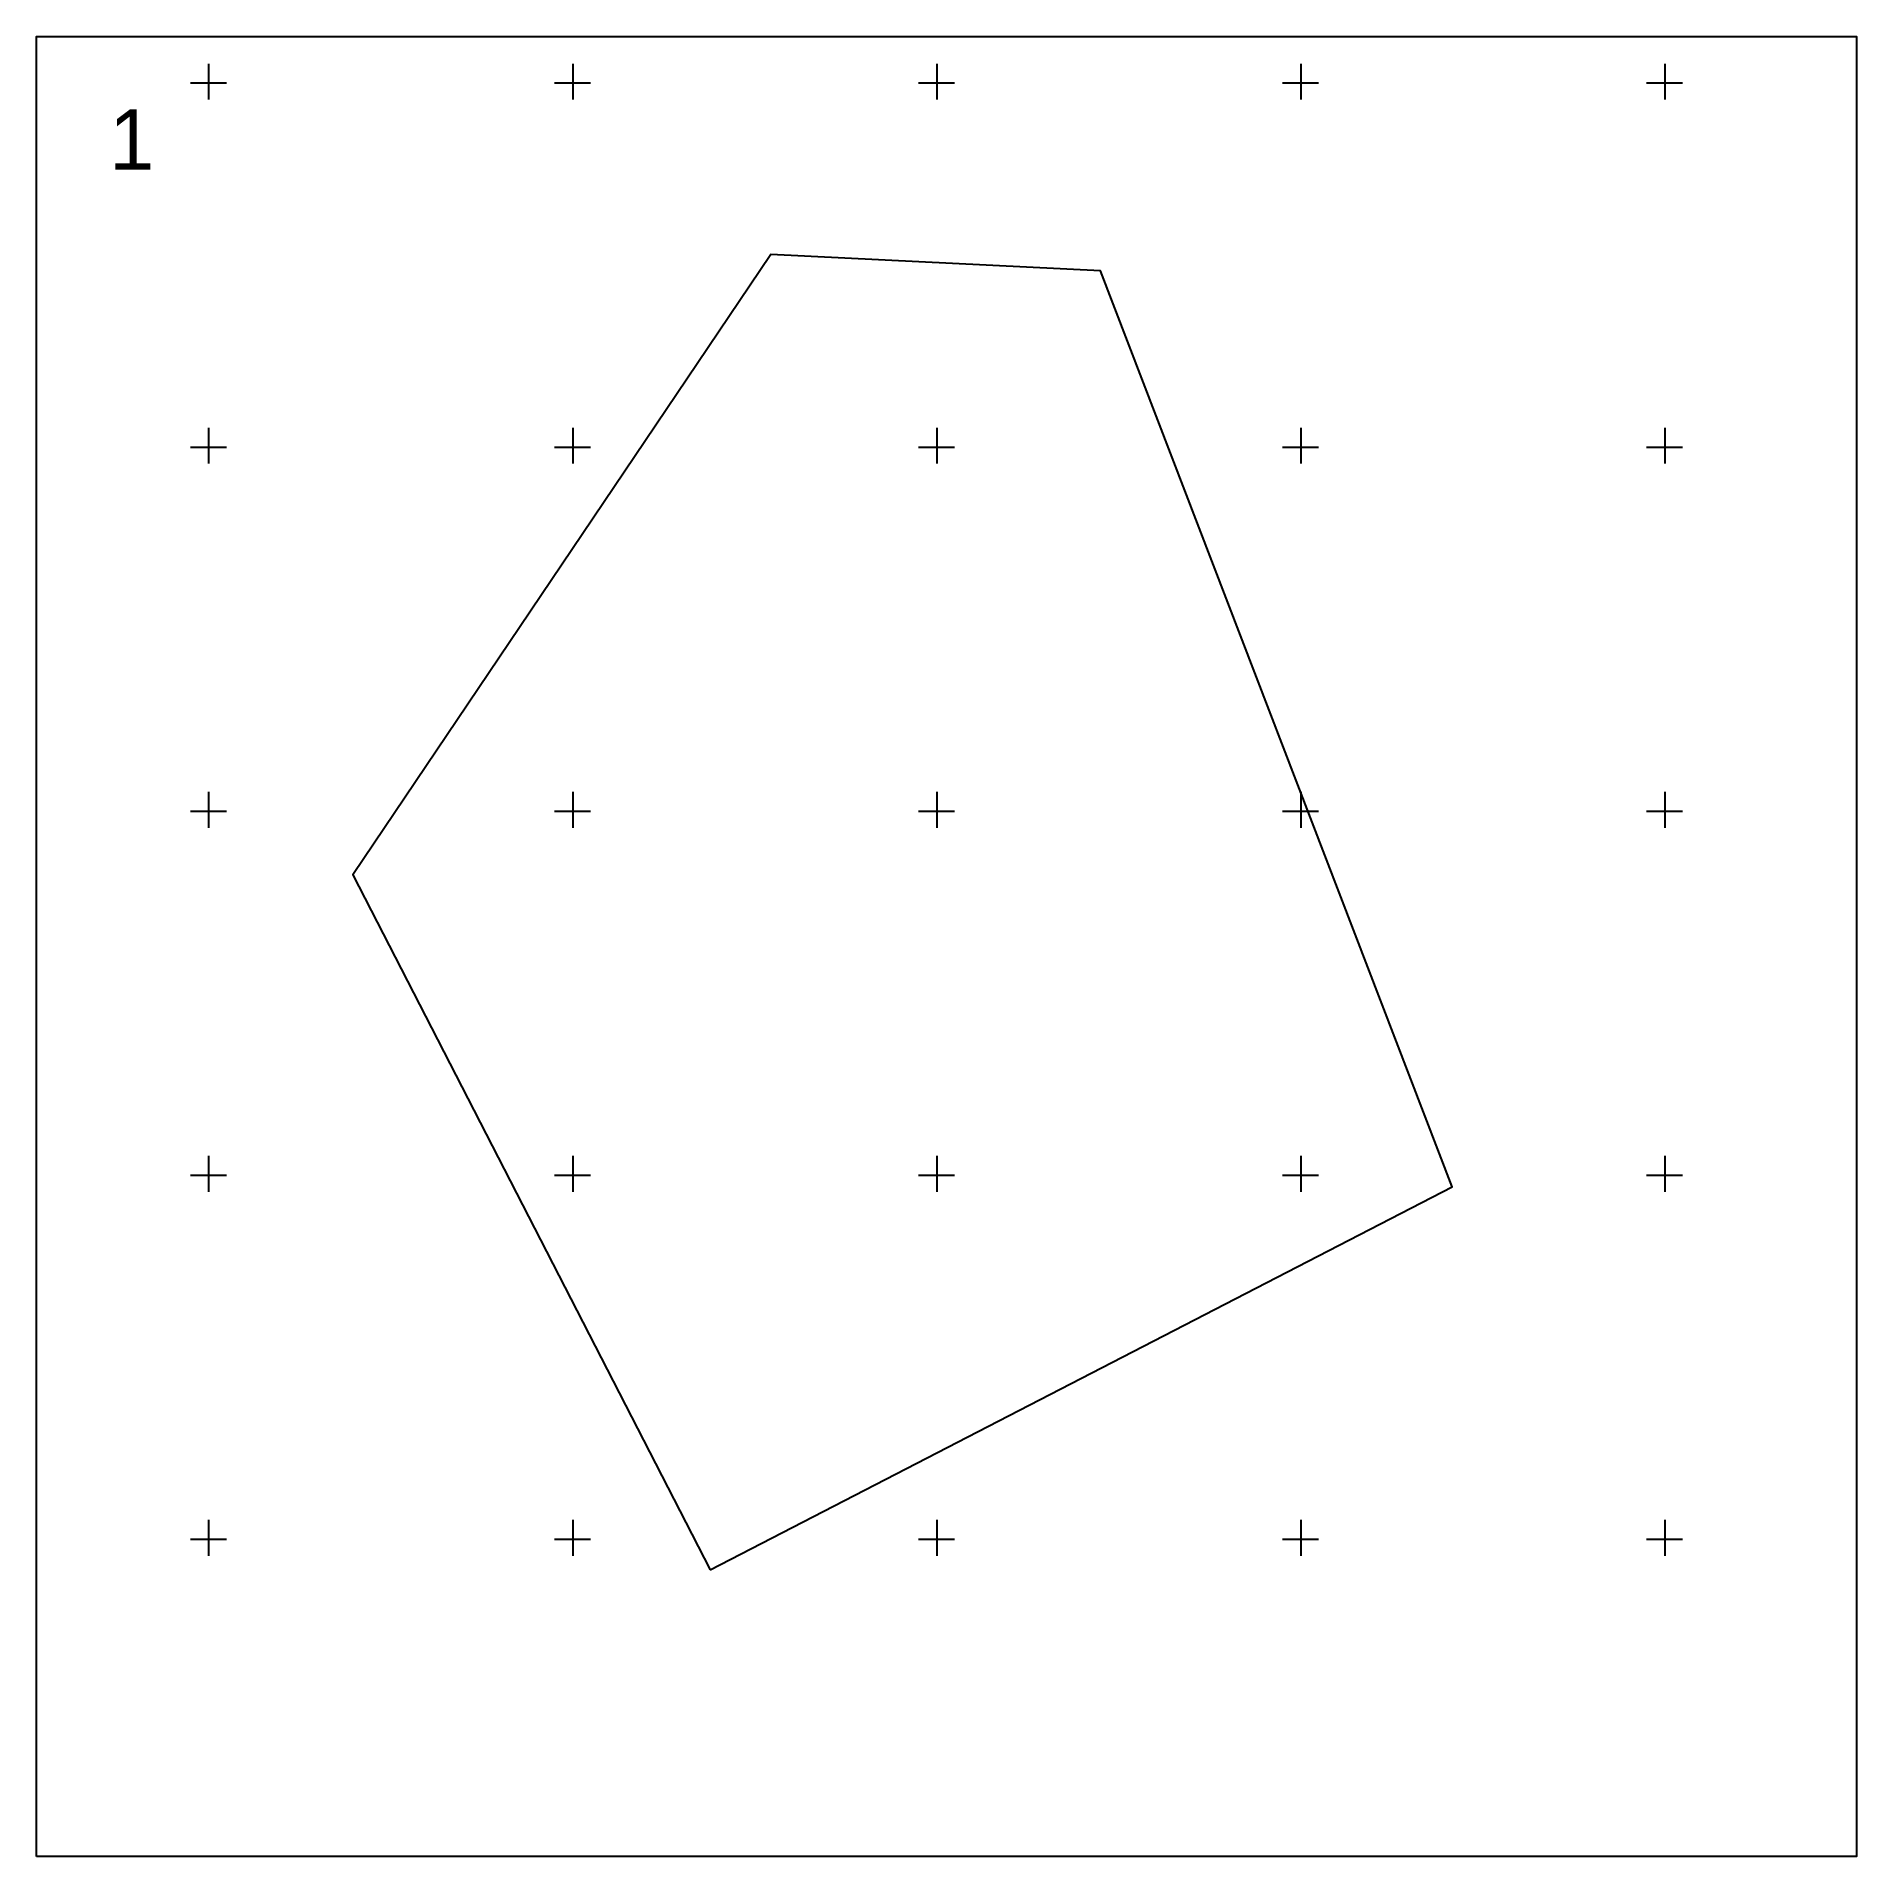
# Model space of a CAD drawing. Header units: metres. Extents: x -624 to -374, y 22706 to 22956.
import ezdxf
from ezdxf.enums import TextEntityAlignment as Align

# ---------------------------------------------------------------- set-up
doc = ezdxf.new("R2010")
doc.units = ezdxf.units.M
doc.header["$MEASUREMENT"] = 0
for name, color, linetype, lineweight in [('Граница заказа', 7, 'Continuous', 25), ('Координатные кресты', 7, 'Continuous', 25), ('Подписи рамок', 7, 'Continuous', 25), ('Рамки', 7, 'Continuous', 25)]:
    doc.layers.add(name, color=color, linetype=linetype, lineweight=lineweight)
doc.styles.add('Style-RUSSIAN_1251 I 0.00000', font='RUSSIAN_1251.shx')

# ---------------------------------------------------------------- blocks, each defined once
blk = doc.blocks.new('KREST')
at = {"layer": 'Координатные кресты', "color": 7, "linetype": 'Continuous', "lineweight": 25}
for p, q in [((0, -2.286), (0, 2.647)), ((-2.538, 0), (2.395, 0))]:
    blk.add_line(p, q, dxfattribs=at)
blk = doc.blocks.new('KREST_1')
at = {"layer": 'Координатные кресты', "color": 7, "linetype": 'Continuous', "lineweight": 25}
for p, q in [((0, -2.286), (0, 2.647)), ((-2.538, 0), (2.395, 0))]:
    blk.add_line(p, q, dxfattribs=at)
blk = doc.blocks.new('KREST_2')
at = {"layer": 'Координатные кресты', "color": 7, "linetype": 'Continuous', "lineweight": 25}
for p, q in [((0, -2.286), (0, 2.647)), ((-2.538, 0), (2.395, 0))]:
    blk.add_line(p, q, dxfattribs=at)
blk = doc.blocks.new('KREST_3')
at = {"layer": 'Координатные кресты', "color": 7, "linetype": 'Continuous', "lineweight": 25}
for p, q in [((0, -2.286), (0, 2.647)), ((-2.538, 0), (2.395, 0))]:
    blk.add_line(p, q, dxfattribs=at)
blk = doc.blocks.new('KREST_4')
at = {"layer": 'Координатные кресты', "color": 7, "linetype": 'Continuous', "lineweight": 25}
for p, q in [((0, -2.286), (0, 2.647)), ((-2.538, 0), (2.395, 0))]:
    blk.add_line(p, q, dxfattribs=at)
blk = doc.blocks.new('KREST_5')
at = {"layer": 'Координатные кресты', "color": 7, "linetype": 'Continuous', "lineweight": 25}
for p, q in [((0, -2.286), (0, 2.647)), ((-2.538, 0), (2.395, 0))]:
    blk.add_line(p, q, dxfattribs=at)
blk = doc.blocks.new('KREST_6')
at = {"layer": 'Координатные кресты', "color": 7, "linetype": 'Continuous', "lineweight": 25}
for p, q in [((0, -2.286), (0, 2.647)), ((-2.538, 0), (2.395, 0))]:
    blk.add_line(p, q, dxfattribs=at)
blk = doc.blocks.new('KREST_7')
at = {"layer": 'Координатные кресты', "color": 7, "linetype": 'Continuous', "lineweight": 25}
for p, q in [((0, -2.286), (0, 2.647)), ((-2.538, 0), (2.395, 0))]:
    blk.add_line(p, q, dxfattribs=at)
blk = doc.blocks.new('KREST_8')
at = {"layer": 'Координатные кресты', "color": 7, "linetype": 'Continuous', "lineweight": 25}
for p, q in [((0, -2.286), (0, 2.647)), ((-2.538, 0), (2.395, 0))]:
    blk.add_line(p, q, dxfattribs=at)
blk = doc.blocks.new('KREST_9')
at = {"layer": 'Координатные кресты', "color": 7, "linetype": 'Continuous', "lineweight": 25}
for p, q in [((0, -2.286), (0, 2.647)), ((-2.538, 0), (2.395, 0))]:
    blk.add_line(p, q, dxfattribs=at)
blk = doc.blocks.new('KREST_10')
at = {"layer": 'Координатные кресты', "color": 7, "linetype": 'Continuous', "lineweight": 25}
for p, q in [((0, -2.286), (0, 2.647)), ((-2.538, 0), (2.395, 0))]:
    blk.add_line(p, q, dxfattribs=at)
blk = doc.blocks.new('KREST_11')
at = {"layer": 'Координатные кресты', "color": 7, "linetype": 'Continuous', "lineweight": 25}
for p, q in [((0, -2.286), (0, 2.647)), ((-2.538, 0), (2.395, 0))]:
    blk.add_line(p, q, dxfattribs=at)
blk = doc.blocks.new('KREST_12')
at = {"layer": 'Координатные кресты', "color": 7, "linetype": 'Continuous', "lineweight": 25}
for p, q in [((0, -2.286), (0, 2.647)), ((-2.538, 0), (2.395, 0))]:
    blk.add_line(p, q, dxfattribs=at)
blk = doc.blocks.new('KREST_13')
at = {"layer": 'Координатные кресты', "color": 7, "linetype": 'Continuous', "lineweight": 25}
for p, q in [((0, -2.286), (0, 2.647)), ((-2.538, 0), (2.395, 0))]:
    blk.add_line(p, q, dxfattribs=at)
blk = doc.blocks.new('KREST_14')
at = {"layer": 'Координатные кресты', "color": 7, "linetype": 'Continuous', "lineweight": 25}
for p, q in [((0, -2.286), (0, 2.647)), ((-2.538, 0), (2.395, 0))]:
    blk.add_line(p, q, dxfattribs=at)
blk = doc.blocks.new('KREST_15')
at = {"layer": 'Координатные кресты', "color": 7, "linetype": 'Continuous', "lineweight": 25}
for p, q in [((0, -2.286), (0, 2.647)), ((-2.538, 0), (2.395, 0))]:
    blk.add_line(p, q, dxfattribs=at)
blk = doc.blocks.new('KREST_16')
at = {"layer": 'Координатные кресты', "color": 7, "linetype": 'Continuous', "lineweight": 25}
for p, q in [((0, -2.286), (0, 2.647)), ((-2.538, 0), (2.395, 0))]:
    blk.add_line(p, q, dxfattribs=at)
blk = doc.blocks.new('KREST_17')
at = {"layer": 'Координатные кресты', "color": 7, "linetype": 'Continuous', "lineweight": 25}
for p, q in [((0, -2.286), (0, 2.647)), ((-2.538, 0), (2.395, 0))]:
    blk.add_line(p, q, dxfattribs=at)
blk = doc.blocks.new('KREST_18')
at = {"layer": 'Координатные кресты', "color": 7, "linetype": 'Continuous', "lineweight": 25}
for p, q in [((0, -2.286), (0, 2.647)), ((-2.538, 0), (2.395, 0))]:
    blk.add_line(p, q, dxfattribs=at)
blk = doc.blocks.new('KREST_19')
at = {"layer": 'Координатные кресты', "color": 7, "linetype": 'Continuous', "lineweight": 25}
for p, q in [((0, -2.286), (0, 2.647)), ((-2.538, 0), (2.395, 0))]:
    blk.add_line(p, q, dxfattribs=at)
blk = doc.blocks.new('KREST_20')
at = {"layer": 'Координатные кресты', "color": 7, "linetype": 'Continuous', "lineweight": 25}
for p, q in [((0, -2.286), (0, 2.647)), ((-2.538, 0), (2.395, 0))]:
    blk.add_line(p, q, dxfattribs=at)
blk = doc.blocks.new('KREST_21')
at = {"layer": 'Координатные кресты', "color": 7, "linetype": 'Continuous', "lineweight": 25}
for p, q in [((0, -2.286), (0, 2.647)), ((-2.538, 0), (2.395, 0))]:
    blk.add_line(p, q, dxfattribs=at)
blk = doc.blocks.new('KREST_22')
at = {"layer": 'Координатные кресты', "color": 7, "linetype": 'Continuous', "lineweight": 25}
for p, q in [((0, -2.286), (0, 2.647)), ((-2.538, 0), (2.395, 0))]:
    blk.add_line(p, q, dxfattribs=at)
blk = doc.blocks.new('KREST_23')
at = {"layer": 'Координатные кресты', "color": 7, "linetype": 'Continuous', "lineweight": 25}
for p, q in [((0, -2.286), (0, 2.647)), ((-2.538, 0), (2.395, 0))]:
    blk.add_line(p, q, dxfattribs=at)
blk = doc.blocks.new('KREST_24')
at = {"layer": 'Координатные кресты', "color": 7, "linetype": 'Continuous', "lineweight": 25}
for p, q in [((0, -2.286), (0, 2.647)), ((-2.538, 0), (2.395, 0))]:
    blk.add_line(p, q, dxfattribs=at)

msp = doc.modelspace()

# ---------------------------------------------------------------- linework, layer by layer
at = {"layer": 'Граница заказа', "color": 1, "linetype": 'Continuous', "lineweight": 25, "flags": 128}
msp.add_lwpolyline([(-531.17, 22745.79), (-429.24, 22798.4), (-477.57, 22924.19), (-522.82, 22926.43), (-580.25, 22841.26), (-531.17, 22745.79)], dxfattribs=at)
at = {"layer": 'Рамки', "color": 2, "linetype": 'Continuous', "lineweight": 25, "flags": 128}
msp.add_lwpolyline([(-623.7, 22706.4), (-623.7, 22956.4), (-373.7, 22956.4), (-373.7, 22706.4), (-623.7, 22706.4)], dxfattribs=at)

# ---------------------------------------------------------------- block references
at = {"layer": 'Координатные кресты', "color": 7, "linetype": 'Continuous', "lineweight": 25}
for name, p in [('KREST_4', (-600, 22950)), ('KREST_9', (-550, 22950)), ('KREST_14', (-500, 22950)), ('KREST_19', (-450, 22950)), ('KREST_24', (-400, 22950)), ('KREST_3', (-600, 22900)), ('KREST_8', (-550, 22900)), ('KREST_13', (-500, 22900)), ('KREST_18', (-450, 22900)), ('KREST_23', (-400, 22900)), ('KREST_2', (-600, 22850)), ('KREST_7', (-550, 22850)), ('KREST_12', (-500, 22850)), ('KREST_17', (-450, 22850)), ('KREST_22', (-400, 22850)), ('KREST_1', (-600, 22800)), ('KREST_6', (-550, 22800)), ('KREST_11', (-500, 22800)), ('KREST_16', (-450, 22800)), ('KREST_21', (-400, 22800)), ('KREST', (-600, 22750)), ('KREST_5', (-550, 22750)), ('KREST_10', (-500, 22750)), ('KREST_15', (-450, 22750)), ('KREST_20', (-400, 22750))]:
    msp.add_blockref(name, p, dxfattribs=at)

# ---------------------------------------------------------------- texts
at = {"layer": 'Подписи рамок', "color": 5, "linetype": 'Continuous', "lineweight": 25, "style": 'Style-RUSSIAN_1251 I 0.00000'}
msp.add_text('1', height=8.33, dxfattribs=at).set_placement((-613.7, 22946.4), align=Align.TOP_LEFT)

doc.saveas('drawing.dxf')
